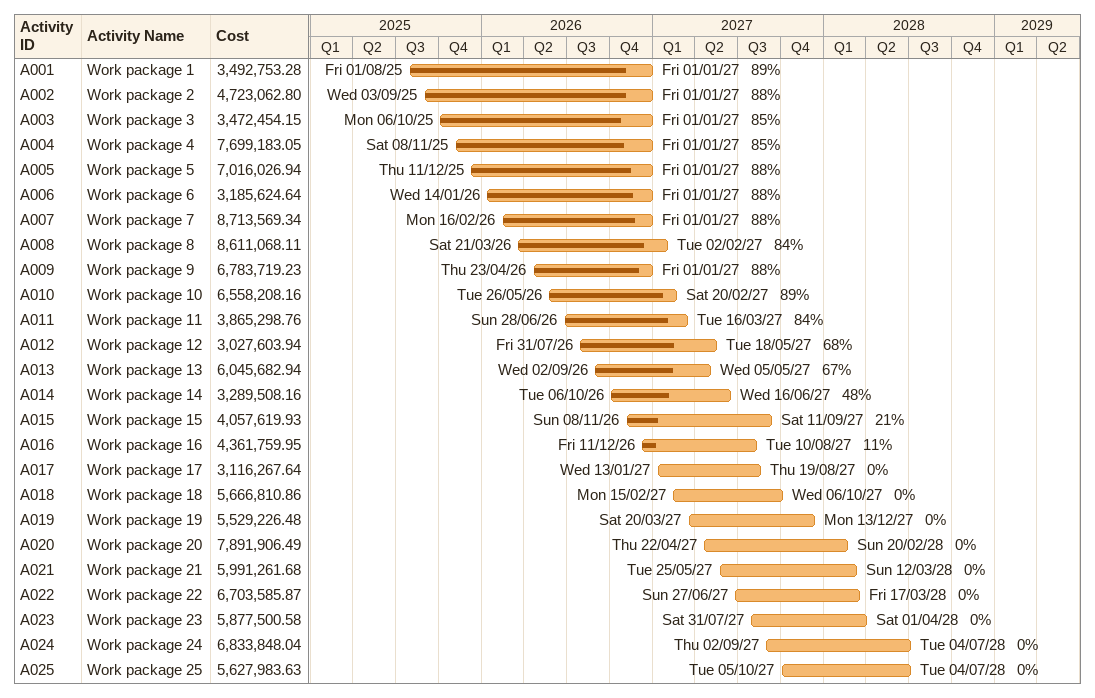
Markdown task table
| ID | Task | Start | Finish | % complete | Cost |
|---|---|---|---|---|---|
| A001 | Work package 1 | 2025-08-01 | 2027-01-01 | 89 | 3492753.28 |
| A002 | Work package 2 | 2025-09-03 | 2027-01-01 | 88 | 4723062.80 |
| A003 | Work package 3 | 2025-10-06 | 2027-01-01 | 85 | 3472454.15 |
| A004 | Work package 4 | 2025-11-08 | 2027-01-01 | 85 | 7699183.05 |
| A005 | Work package 5 | 2025-12-11 | 2027-01-01 | 88 | 7016026.94 |
| A006 | Work package 6 | 2026-01-14 | 2027-01-01 | 88 | 3185624.64 |
| A007 | Work package 7 | 2026-02-16 | 2027-01-01 | 88 | 8713569.34 |
| A008 | Work package 8 | 2026-03-21 | 2027-02-02 | 84 | 8611068.11 |
| A009 | Work package 9 | 2026-04-23 | 2027-01-01 | 88 | 6783719.23 |
| A010 | Work package 10 | 2026-05-26 | 2027-02-20 | 89 | 6558208.16 |
| A011 | Work package 11 | 2026-06-28 | 2027-03-16 | 84 | 3865298.76 |
| A012 | Work package 12 | 2026-07-31 | 2027-05-18 | 68 | 3027603.94 |
| A013 | Work package 13 | 2026-09-02 | 2027-05-05 | 67 | 6045682.94 |
| A014 | Work package 14 | 2026-10-06 | 2027-06-16 | 48 | 3289508.16 |
| A015 | Work package 15 | 2026-11-08 | 2027-09-11 | 21 | 4057619.93 |
| A016 | Work package 16 | 2026-12-11 | 2027-08-10 | 11 | 4361759.95 |
| A017 | Work package 17 | 2027-01-13 | 2027-08-19 | 0 | 3116267.64 |
| A018 | Work package 18 | 2027-02-15 | 2027-10-06 | 0 | 5666810.86 |
| A019 | Work package 19 | 2027-03-20 | 2027-12-13 | 0 | 5529226.48 |
| A020 | Work package 20 | 2027-04-22 | 2028-02-20 | 0 | 7891906.49 |
| A021 | Work package 21 | 2027-05-25 | 2028-03-12 | 0 | 5991261.68 |
| A022 | Work package 22 | 2027-06-27 | 2028-03-17 | 0 | 6703585.87 |
| A023 | Work package 23 | 2027-07-31 | 2028-04-01 | 0 | 5877500.58 |
| A024 | Work package 24 | 2027-09-02 | 2028-07-04 | 0 | 6833848.04 |
| A025 | Work package 25 | 2027-10-05 | 2028-07-04 | 0 | 5627983.63 |
